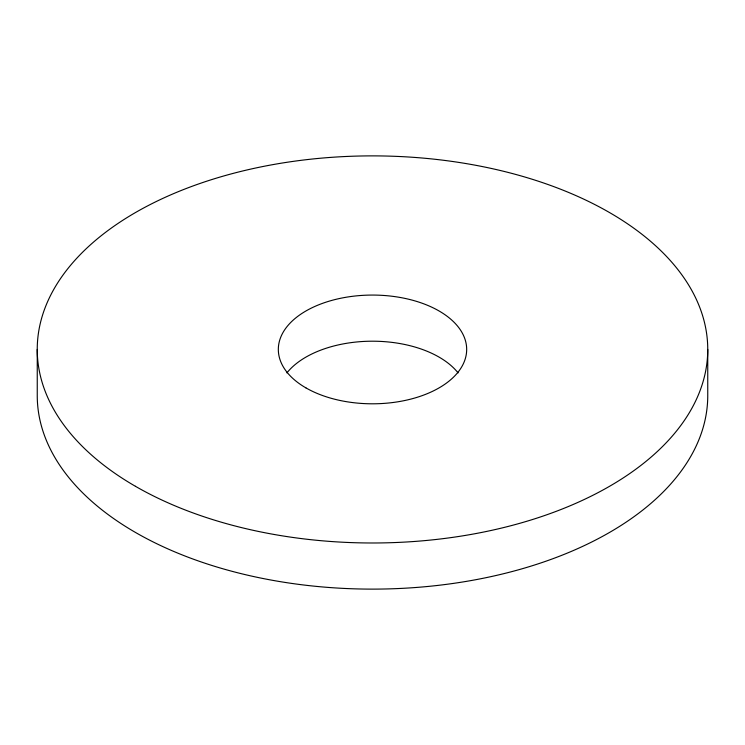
<?xml version="1.0" encoding="UTF-8"?>
<svg xmlns="http://www.w3.org/2000/svg" width="745" height="745" viewBox="0 0 745 745"><rect width="100%" height="100%" fill="white"/><g stroke="black" fill="none" stroke-linecap="round" stroke-linejoin="round"><path stroke-width="1.12" d="M707.75 349.433L707.75 395.567A335.25 193.551 0 0 1 372.5 589.118A335.25 193.551 0 0 1 37.25 395.567L37.25 349.433M286.909 372.891A94.168 54.366 0 0 1 372.5 341.201A94.168 54.366 0 0 1 458.091 372.891M135.441 486.299A335.25 193.551 0 0 0 696.324 399.525A335.25 193.551 0 0 0 285.735 162.475A335.25 193.551 0 0 0 135.441 486.299M305.906 387.875A94.168 54.366 0 0 0 463.465 363.504A94.168 54.366 0 0 0 348.129 296.92A94.168 54.366 0 0 0 305.906 387.875"/></g></svg>
